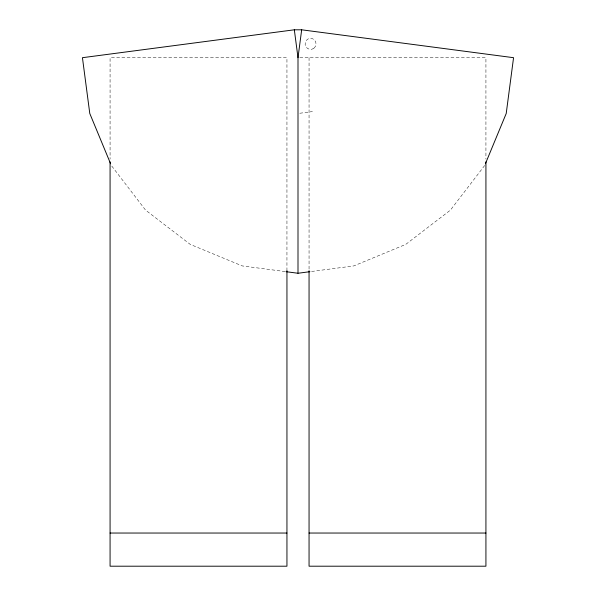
<?xml version="1.0" encoding="UTF-8"?>
<svg xmlns="http://www.w3.org/2000/svg" width="596" height="596" viewBox="0 0 596 596"><rect width="100%" height="100%" fill="white"/><g stroke="black" fill="none" stroke-linecap="round" stroke-linejoin="round"><path stroke-width="0.45" stroke-dasharray="2.98 2.23" d="M484.682 165.479L450.427 210.12L405.779 244.375L353.793 265.913L310.807 271.575M299.803 113.247L312.438 111.586M299.84 57.693L485.926 57.693L485.926 159.087M285.193 271.575L242.207 265.913L190.221 244.375L145.573 210.12L111.318 165.479M309.056 57.693L309.056 270.718M286.944 270.718L286.944 57.693L110.074 57.693L110.074 159.087M313.958 48.209A5.528 5.476 -82.5 0 0 312.624 38.733A5.528 5.476 -82.5 0 0 305.152 44.655A5.528 5.476 -82.5 0 0 313.958 48.209"/><path stroke-width="0.89" d="M309.89 271.694L298 273.259L298 57.693L301.673 29.8L513.558 57.693L506.22 113.486L485.39 163.773M301.673 29.8L294.327 29.8L82.442 57.693L89.78 113.486L110.61 163.773M110.074 533.04L286.944 533.04M309.056 533.04L485.926 533.04M286.11 271.694L298 273.259M294.327 29.8L298 57.693M485.926 161.881L485.926 566.2L309.056 566.2L309.056 270.718M286.944 270.718L286.944 566.2L110.074 566.2L110.074 161.881"/></g></svg>
